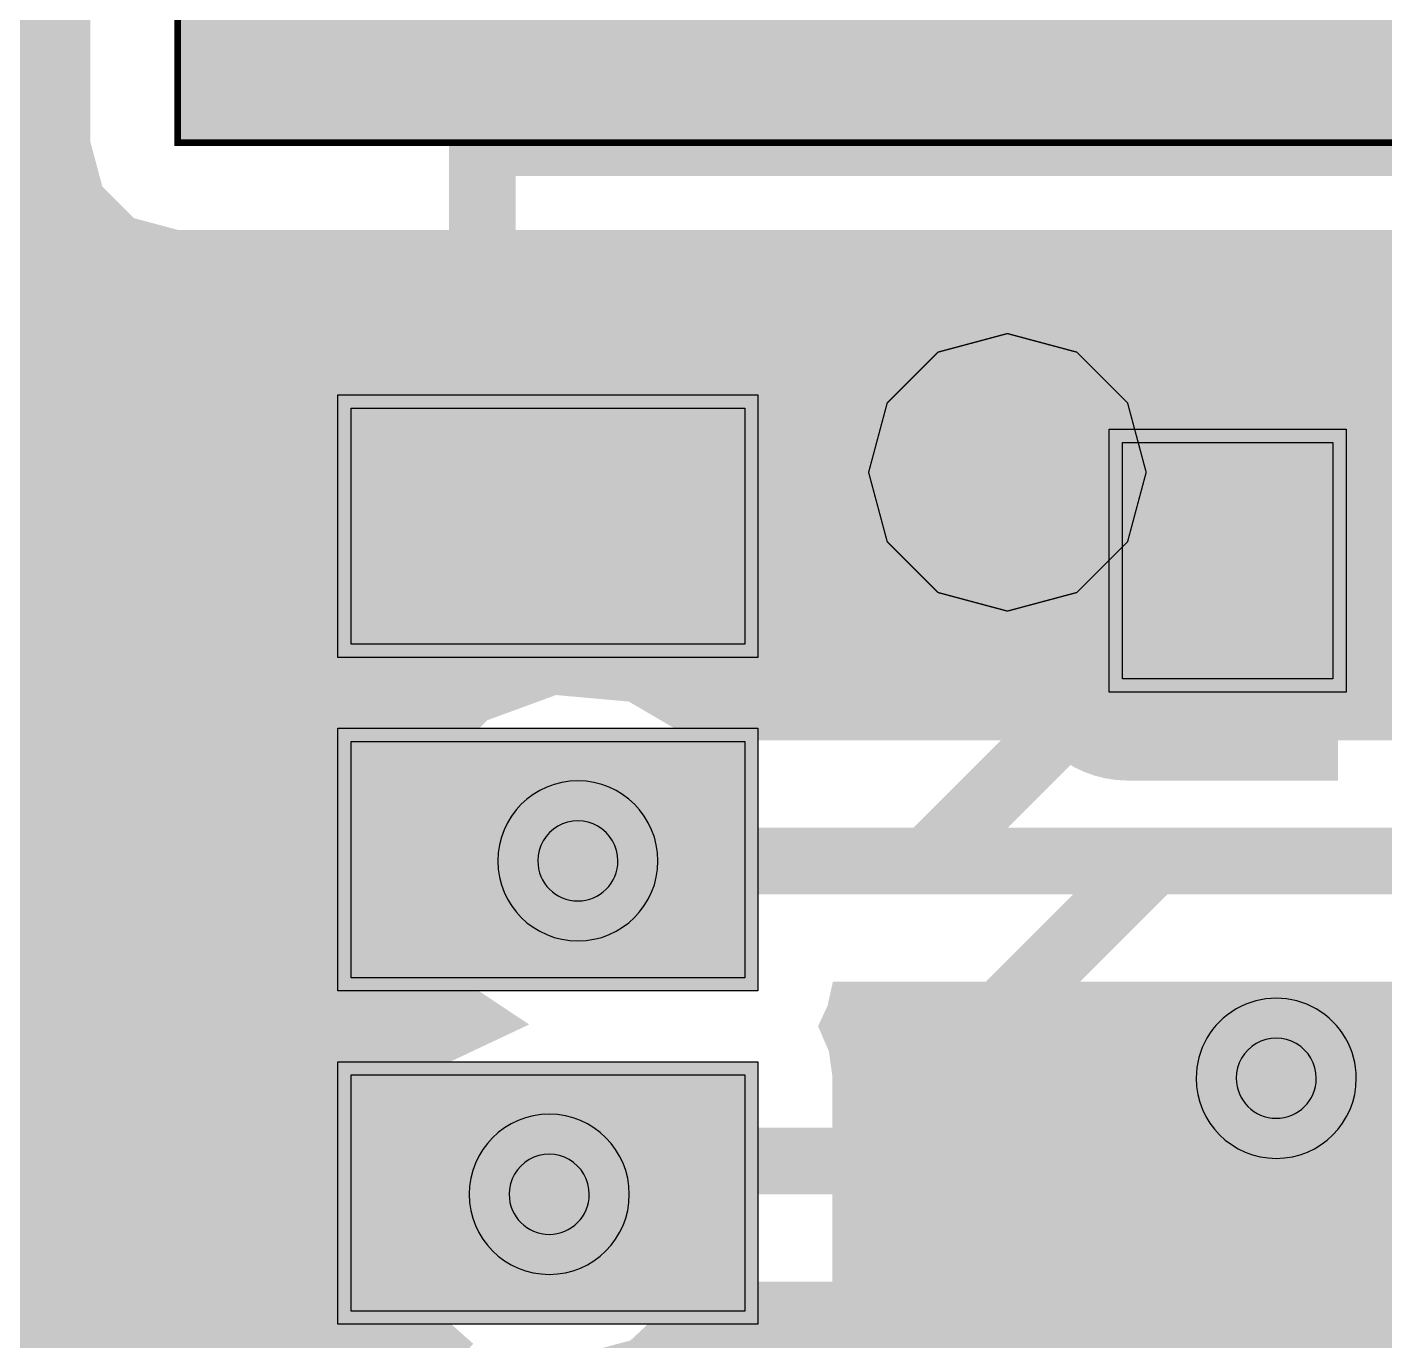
# Model space of a CAD drawing. Header units: millimetres. Extents: x -1.4 to 57, y -37.3 to 30.1.
# Drawn here: x 9.33 to 14.5, y 14.3 to 19.3 of the extents above; entities that cross this region are included whole.
import ezdxf

# ---------------------------------------------------------------- set-up
doc = ezdxf.new("R2010")
doc.units = ezdxf.units.MM
doc.header["$MEASUREMENT"] = 0
for name, color, linetype, true_color in [('Bottom-Layer', 7, 'Continuous', 0x0000ff), ('Bottom-Paste-Mask-Layer', 7, 'Continuous', 0x800000), ('Bottom-Silkscreen-Layer', 7, 'Continuous', 0x66cc33), ('Bottom-Solder-Mask-Layer', 7, 'Continuous', 0xaa00ff), ('Document-Layer', 7, 'Continuous', 0xffffff), ('Hole-Layer', 7, 'Continuous', 0x222222), ('Multi-Layer', 7, 'Continuous', 0xc0c0c0), ('Top-Layer', 7, 'Continuous', 0xff0000), ('Top-Paste-Mask-Layer', 7, 'Continuous', 0x808080), ('Top-Silkscreen-Layer', 7, 'Continuous', 0xffcc00), ('Top-Solder-Mask-Layer', 7, 'Continuous', 0x800080)]:
    doc.layers.add(name, color=color, linetype=linetype, true_color=true_color)

msp = doc.modelspace()

# ---------------------------------------------------------------- hatches: boundary and pattern name
at = {"layer": 'Bottom-Layer'}
for points in [[(7.588016256032513, 25.04191008382017), (9.547879095758194, 25.04191008382017), (9.547879095758194, 18.864389128778257), (9.59586085361035, 18.68531877063754), (9.726949453898909, 18.55423017034898), (9.906019812039625, 18.506248412496824), (17.701384182941943, 18.506248412496824), (17.69845263134342, 18.49625336462405), (17.69581298281107, 18.486177292354583), (14.789488289733939, 18.486177292354583), (14.759087707555675, 18.485223853561557), (14.728806616808379, 18.482367284734572), (14.3142189484379, 18.482367284734572), (14.128563536749477, 18.445438127278784), (13.971172478520117, 18.340272784370416), (13.711074954500226, 18.080175260350526), (13.50500381000762, 18.080175260350522), (13.325933451866906, 18.032193502498366), (13.194844851578345, 17.901104902209806), (13.14686309372619, 17.72203454406909), (13.14686309372619, 17.199986767623223), (12.561049554449424, 16.61417322834646), (11.882124101944648, 16.61417322834646), (11.631932675532815, 16.760688588977636), (11.343144859138082, 16.786458685074376), (11.070964344354103, 16.686557393176816), (10.867420227780295, 16.480081502673684), (10.771421306807486, 16.206500238836178), (10.801318406940942, 15.918110460663506), (10.9513965007397, 15.67003977212372), (11.19296717292205, 15.509708517864794), (10.900021599753611, 15.371468703757659), (10.707505895924358, 15.110959473935589), (10.66135486202539, 14.790339079834688), (10.772580267471124, 14.486108469562163), (11.014643410648183, 14.270857941668263), (11.329787329443208, 14.195946891149168), (11.642817778506815, 14.279249310096017), (11.87904479244568, 14.500889001778006), (12.480439420878843, 14.500889001778006), (12.666094832567266, 14.537818159233796), (12.823485890796624, 14.642983502142165), (13.82439367643704, 15.643891287782578), (15.943934467868939, 15.643891287782578), (16.12958987955736, 15.680820445238368), (16.286980937786723, 15.785985788146737), (17.287888723427137, 16.78689357378715), (17.685405130810263, 16.78689357378715), (17.685405130810263, 16.087256794513593), (17.7346159154749, 15.906074372601806), (17.868724527446666, 15.774683157019723), (17.74668601923683, 15.644814592615603), (17.702346964693934, 15.472207264414532), (17.702346964693934, 14.67210566421133), (17.75032872254609, 14.493035306070615), (17.881417322834647, 14.361946705782055), (18.060487680975363, 14.313964947929898), (18.860589281178566, 14.313964947929897), (19.039659639319282, 14.361946705782055), (19.170748239607843, 14.493035306070615), (19.21872999746, 14.67210566421133), (19.21872999746, 15.472207264414532), (19.178146123560147, 15.637804439859083), (19.065592287791347, 15.765871255973414), (19.21158088770198, 15.897962290955993), (19.26569469138938, 16.087256794513593), (19.26569469138938, 16.78689357378715), (20.462890525781056, 16.78689357378715), (20.462890525781056, 16.084445008890057), (20.448031496062995, 16.08444500889006), (20.26896113792228, 16.0364632510379), (20.13787253763372, 15.905374650749343), (20.089890779781562, 15.726304292608626), (20.089890779781562, 14.926304292608627), (20.13787253763372, 14.74723393446791), (20.26896113792228, 14.61614533417935), (20.448031496062995, 14.568163576327192), (21.448031496063, 14.56816357632719), (21.627101854203715, 14.616145334179349), (21.758190454492272, 14.747233934467909), (21.80617221234443, 14.926304292608625), (21.80617221234443, 15.726304292608624), (21.758190454492272, 15.90537465074934), (21.627101854203715, 16.0364632510379), (21.448031496063, 16.084445008890057), (21.433172466344935, 16.084445008890057), (21.433172466344935, 16.78689357378715), (22.407397499675756, 16.78689357378715), (22.394313505428613, 16.732317647115497), (22.389916179832362, 16.676367792735622), (22.389916179832362, 15.876367792735625), (22.43789793768452, 15.69729743459491), (22.56898653797308, 15.56620883430635), (22.748056896113795, 15.518227076454192), (23.320104672559665, 15.518227076454192), (23.703848640047596, 15.134483108966263), (22.748056896113795, 15.134483108966265), (22.56898653797308, 15.086501351114107), (22.43789793768452, 14.955412750825547), (22.389916179832362, 14.776342392684832), (22.389916179832362, 13.976342392684831), (22.43789793768452, 13.797272034544116), (22.56898653797308, 13.666183434255556), (22.748056896113795, 13.618201676403398), (23.7480568961138, 13.618201676403396), (23.96915904962763, 13.69460029364721), (24.09593013141371, 13.89120142240289), (24.10190500381001, 13.89120142240289), (24.10190500381001, 13.77147828295661), (24.18143624607169, 13.546441544522603), (24.38470744063331, 13.421351282702608), (24.20291843594353, 13.320523966373989), (24.10775759395853, 13.135705666152283), (23.978655431878835, 13.32098274895471), (23.764351033909367, 13.392176784353575), (22.764351033909364, 13.392176784353577), (22.58528067576865, 13.344195026501417), (22.45419207548009, 13.213106426212859), (22.406210317627934, 13.034036068072142), (22.406210317627934, 12.234036068072143), (22.45419207548009, 12.054965709931427), (22.58528067576865, 11.923877109642868), (22.764351033909364, 11.875895351790708), (23.72014277784317, 11.875895351790708), (23.336398810355234, 11.492151384302776), (22.764351033909364, 11.492151384302778), (22.58528067576865, 11.44416962645062), (22.45419207548009, 11.313081026162061), (22.406210317627934, 11.134010668021345), (22.406210317627934, 10.334010668021346), (22.45419207548009, 10.15494030988063), (22.58528067576865, 10.02385170959207), (22.764351033909364, 9.975869951739911), (23.764351033909367, 9.97586995173991), (23.943421392050084, 10.023851709592067), (24.074509992338644, 10.154940309880628), (24.1224917501908, 10.334010668021344), (24.1224917501908, 10.906058444467213), (24.344141569722794, 11.12770826399921), (25.360916290415226, 11.12770826399921), (25.54657170210365, 11.164637421454998), (25.70396276033301, 11.269802764363368), (26.340766549182785, 11.906606553213145), (26.848056896113796, 11.906606553213145), (27.071559752658935, 11.984905804063269), (27.19733506561701, 12.185566887031106), (27.355149764300055, 12.230236647676286), (27.48906120194729, 12.32493930605381), (28.776009119667926, 13.61188722377445), (33.58111559458151, 13.61188722377445), (33.71932997101027, 13.473672847345695), (32.90098552197106, 13.473672847345696), (32.72497664016567, 13.427438601314876), (32.594411560614844, 13.300673101346204), (32.189565556939726, 13.300673101346204), (32.076846186328865, 13.371456727683952), (31.946062992125988, 13.396189992379986), (31.04606299212599, 13.396189992379988), (30.824960838612157, 13.319791375136173), (30.69818975682608, 13.123190246380494), (30.672085344170693, 13.123190246380494), (30.48642993248227, 13.086261088924704), (30.32903887425291, 12.981095746016333), (30.041002298179755, 12.69305916994318), (29.935836955271387, 12.53566811171382), (29.8989077978156, 12.350012700025399), (29.8989077978156, 10.614173228346457), (26.85821691643384, 10.614173228346457), (26.858216916433836, 10.73702057404115), (26.81023515858168, 10.916090932181866), (26.67914655829312, 11.047179532470425), (26.500076200152403, 11.095161290322581), (25.700076200152406, 11.095161290322583), (25.52100584201169, 11.047179532470427), (25.389917241723126, 10.916090932181868), (25.34193548387097, 10.73702057404115), (25.34193548387097, 10.632374873785754), (25.269626878073637, 10.466383035203016), (25.244909829819665, 10.287020574041149), (25.269626878073637, 10.107658112879284), (25.34193548387097, 9.941666274296546), (25.341935483870973, 9.83702057404115), (25.404391787927587, 9.634942616248024), (25.569977139954283, 9.503345571689845), (25.569977139954283, 8.926287411258714), (25.552774244239803, 8.864188807365084), (25.546977393954787, 8.800012700025402), (25.546977393954787, 8.108089916179834), (25.483006833663353, 8.108089916179834), (25.2470342778934, 8.344062471949789), (25.08964321966404, 8.449227814858157), (24.903987807975618, 8.486156972313944), (21.84404368808738, 8.486156972313944), (21.658388276398956, 8.449227814858157), (21.500997218169598, 8.344062471949787), (20.7540899405302, 7.59715519431039), (13.95144172746299, 7.59715519431039), (13.765786315774568, 7.5602260368546), (13.60839525754521, 7.455060693946231), (12.610979438134036, 6.457644874535058), (12.505814095225666, 6.300253816305699), (12.468884937769879, 6.1145984046172766), (12.468884937769879, 3.3731070839106088), (12.314073825122701, 3.0948408946545136), (12.30682186813784, 2.7764920894077276), (11.959443289596486, 2.8136874322724372), (11.641368849408064, 2.669174384906263), (11.44088063892485, 2.383062784621559), (11.413624495336554, 2.034763383248359), (11.56716540675334, 1.7209472605243374), (11.858887837139118, 1.528714604687589), (12.20782373941168, 1.511419909967254), (12.517125371947186, 1.6738633477266955), (13.335026670053342, 1.6738633477266955), (13.520682081741764, 1.7107925051824848), (13.678073139971124, 1.8159578480908547), (14.186074155973156, 2.323958864092887), (14.291239498881525, 2.4813499223222455), (14.328168656337315, 2.6670053340106685), (14.328168656337313, 5.133058698467713), (14.678980925611537, 5.483870967741936), (17.251465604546002, 5.483870967741936), (17.376172451445694, 5.279194551172299), (17.60203200406401, 5.198996697993397), (18.466040132080266, 5.198996697993396), (18.645110490220983, 5.246978455845552), (18.776199090509543, 5.378067056134113), (18.8241808483617, 5.5571374142748295), (18.8241808483617, 5.6149352298704605), (23.729525551401423, 5.6149352298704605), (22.978219988790297, 4.863629667259335), (22.919582446976015, 4.863629667259335), (22.803668741712176, 5.093865961382408), (22.563169926339853, 5.186629413258827), (21.763169926339856, 5.186629413258828), (21.58409956819914, 5.138647655406671), (21.45301096791058, 5.0075590551181115), (21.405029210058423, 4.828488696977394), (21.405029210058423, 3.9284886969773942), (21.45301096791058, 3.7494183388366777), (21.58409956819914, 3.6183297385481183), (21.763169926339856, 3.5703479806959613), (22.563169926339853, 3.5703479806959613), (22.803668741712173, 3.663111432572381), (22.919582446976015, 3.8933477266954535), (23.179171958343918, 3.8933477266954535), (23.350002059816894, 3.924419497981433), (23.498949887200986, 4.013654711085202), (23.482746910752812, 3.6659303591082457), (23.644907289814583, 3.357906378116315), (23.644907289814583, 2.6670053340106685), (23.68183644727037, 2.481349922322246), (23.78700179017874, 2.3239588640928868), (25.69200560018636, 0.418955054085268), (25.84939665841572, 0.3137897111768972), (26.035052070104143, 0.27686055372110746), (28.376956416216398, 0.2768605537211074), (28.662297198124733, 0.12016958107999552), (28.987823426510186, 0.11814538730895677), (29.27509074574781, 0.27127575668521103), (29.45487431991128, 0.5426597819856848), (29.483850430671815, 0.8669001368653231), (29.355036499856215, 1.1658623317246635), (31.750063500127006, 1.1658623317246635), (31.935718911815428, 1.202791489180453), (32.093109970044786, 1.3079568320888226), (32.728111240047326, 1.9429581020913609), (32.83327658295569, 2.10034916032072), (32.870205740411485, 2.286004572009144), (32.870205740411485, 3.6548641097282197), (33.54166878333757, 3.65486410972822), (33.72073914147829, 3.702845867580377), (33.85182774176685, 3.8339344678689358), (33.899809499619, 4.013004826009653), (33.899809499619, 4.877012954025909), (33.84008531166256, 5.0750340344215035), (33.68083217311908, 5.207010414020829), (33.82452756412445, 5.317336112538916), (33.89584563443067, 5.483870967741936), (34.29006858013717, 5.483870967741936), (34.407325116514436, 5.498254393503442), (34.51762882561326, 5.540551793173784), (34.62343979430596, 5.226027791727829), (34.868388340966916, 5.002149436208708), (35.191135961691614, 4.924978963242608), (35.5108621884109, 5.013840926585289), (35.74750315190269, 5.246483061588686), (35.84180068198809, 5.564648560034159), (36.39423519229524, 6.117083070341308), (36.499400535203606, 6.274474128570667), (36.53632969265939, 6.460129540259086), (36.53632969265939, 10.27727965455931), (36.60118872237745, 10.277279654559308), (36.78025908051817, 10.325261412411466), (36.91134768080673, 10.456350012700025), (36.95932943865889, 10.635420370840741), (36.959329438658884, 11.235420370840743), (36.91134768080673, 11.414490728981459), (36.78025908051817, 11.545579329270018), (36.60118872237745, 11.593561087122174), (35.50118872237746, 11.593561087122175), (35.47032202804004, 11.592228470299341), (35.43968503937008, 11.588240536980813), (35.43968503937008, 12.162711964924194), (35.470322028040044, 12.158724031605663), (35.50118872237746, 12.15739141478283), (36.60118872237745, 12.15739141478283), (36.77719760418284, 12.203625660813653), (36.907762683733665, 12.330391160782325), (36.98384556769114, 12.330391160782325), (36.98384556769114, 12.183959867919738), (37.0318273255433, 12.004889509779021), (37.162915925831854, 11.87380090949046), (37.341986283972574, 11.825819151638305), (38.24198628397257, 11.825819151638305), (38.42105664211329, 11.87380090949046), (38.55214524240184, 12.004889509779021), (38.600127000254, 12.183959867919738), (38.600127000254, 12.983959867919738), (38.57419105672968, 13.117768543333458), (38.500139700279405, 13.232196823886586), (38.500139700279405, 13.959788807085168), (41.54373399371422, 17.003383100519976), (41.56155622904029, 17.021834914982833), (41.57872741681738, 17.040894081788167), (45.01113845462721, 17.040894081788167), (47.07484178203388, 14.977190754381514), (46.16309372618746, 14.977190754381514), (45.98402336804675, 14.929208996529356), (45.852934767758185, 14.798120396240797), (45.80495300990603, 14.619050038100081), (45.80495300990603, 14.201168402336805), (45.66704290173549, 14.201168402336805), (45.42813664009813, 14.440074663974167), (45.29493994688061, 14.534435135319278), (45.13798620264383, 14.579276854806967), (45.245779775153565, 14.912963539698742), (45.18627164330841, 15.258542821764053), (44.973075629217284, 15.536955676216088), (44.654965110907206, 15.684508907590288), (44.30471501632442, 15.667446399180609), (44.00245292355671, 15.489671583123446), (43.81732807714621, 15.191854442599322), (43.79169194484745, 14.842127339461406), (43.612874846615874, 15.017741609863712), (43.38165244286976, 15.114448003627302), (43.131053064778335, 15.118432760720019), (42.89687289435649, 15.029126689425333), (42.71256275685582, 14.859286470974642), (42.604449929220934, 14.633172466344934), (42.42734887307377, 14.633172466344933), (42.106735068062065, 14.756502251940582), (41.767431277580414, 14.702870304894734), (41.500485490458104, 14.486668096957803), (41.37752931743974, 14.165910825028035), (41.431556531602766, 13.826669748345195), (41.6480695961392, 13.559976027263893), (41.6480695961392, 13.411023622047246), (41.69605135399136, 13.23195326390653), (41.827139954279914, 13.10086466361797), (42.006210312420635, 13.052882905765815), (42.812687325374654, 13.052882905765815), (42.991757683515374, 13.10086466361797), (43.12284628380393, 13.23195326390653), (43.17082804165609, 13.411023622047246), (43.17082804165609, 13.806461305845412), (43.19669461731206, 13.804022403164929), (43.2226368760108, 13.80259860681049), (43.271253758682676, 13.753981724138614), (43.42864481691203, 13.64881638123024), (43.61430022860046, 13.61188722377445), (44.88413820062673, 13.61188722377445), (44.98094996189993, 13.515075462501246), (44.98094996189993, 10.741973051595785), (44.88413820062673, 10.645161290322582), (43.741046482092976, 10.645161290322582), (43.55539107040455, 10.608232132866792), (43.398000012175196, 10.503066789958423), (43.22263687601081, 10.327703653794028), (43.128723734737505, 10.317662912161202), (43.03718953697071, 10.294382335803533), (43.04216436199868, 10.328539795141504), (43.04382778765558, 10.363017526035053), (43.04382778765558, 11.22702565405131), (42.995846029803424, 11.406096012192025), (42.86475742951487, 11.537184612480585), (42.68568707137415, 11.585166370332741), (41.87921005842013, 11.585166370332741), (41.700139700279415, 11.537184612480585), (41.56905109999085, 11.406096012192025), (41.521069342138695, 11.22702565405131), (41.521069342138695, 10.977603736850323), (41.38825626898494, 10.698126434759327), (41.396710289000794, 10.388812024603292), (41.54459073687614, 10.117006491324823), (41.799700100665454, 9.941889138410799), (42.10649427764231, 9.901587677423667), (42.39817600474761, 10.004876809753622), (42.67659373299425, 10.004876809753622), (42.583074288501074, 9.681928227171193), (42.659962874595266, 9.354621308792208), (42.887494919856366, 9.107091832023052), (43.20718224564239, 9.002968408999731), (43.53684772653484, 9.069016453620826), (43.791749305579, 9.28825800645948), (43.82357493481468, 8.919829999093201), (44.03118031135042, 8.613803734008673), (44.36174642057327, 8.44803849422241), (44.73117054585354, 8.46470831572853), (45.04546370387508, 8.659572058146088), (45.224663346541604, 8.983052436772557), (45.22317745353754, 9.352849488424019), (45.041384066152574, 9.674879349758701), (45.085090170180344, 9.674879349758701), (45.270745581868766, 9.71180850721449), (45.428136640098124, 9.81697385012286), (45.80495300990603, 10.193790219930762), (45.80495300990603, 10.018999237998473), (45.852934767758185, 9.839928879857759), (45.98402336804674, 9.708840279569198), (46.16309372618746, 9.660858521717042), (47.56309372618746, 9.660858521717042), (47.742164084328174, 9.708840279569198), (47.87325268461673, 9.839928879857759), (47.92123444246889, 10.018999237998473), (47.92123444246889, 10.991047014444344), (48.476142736110326, 11.545955308085777), (48.58130807901869, 11.703346366315134), (48.61823723647448, 11.889001778003555), (48.61823723647448, 14.605029210058422), (48.58130807901868, 14.790684621746847), (48.47614273611032, 14.948075679976204), (45.5551368940986, 17.86908152198789), (45.397745835869245, 17.97424686489626), (45.21209042418082, 18.011176022352046), (41.76022352044705, 18.011176022352046), (41.76022352044705, 23.11404622809246), (41.70395972557985, 23.396903426005185), (41.54373399371422, 23.636698179642586), (40.781732469711166, 24.398699703645633), (40.54193771607377, 24.558925435511263), (40.25908051816104, 24.615189230378462), (36.83007366014733, 24.615189230378462), (36.5472164622346, 24.558925435511263), (36.3074217085972, 24.398699703645633), (35.565359224472225, 23.656637219520665), (35.405133492606595, 23.416842465883263), (35.348869697739396, 23.133985267970537), (35.348869697739396, 22.456184912369828), (35.32600965201931, 22.456184912369828), (35.146939293878596, 22.408203154517672), (35.01585069359003, 22.27711455422911), (34.967868935737876, 22.098044196088395), (34.967868935737876, 20.90199337163643), (34.85224944067404, 20.786373876572597), (34.74708409776567, 20.628982818343236), (34.710154940309884, 20.443327406654813), (34.710154940309884, 20.08274428822797), (34.49191087605291, 19.962270542574977), (34.40515113030226, 19.728567437134874), (34.405151130302265, 18.92209042418085), (34.484682372563945, 18.697053685746845), (34.68795356712556, 18.57196342392685), (34.484682372563945, 18.446873162106854), (34.40515113030226, 18.22183642367285), (34.40515113030226, 18.143553467106933), (31.374439928879863, 18.143553467106933), (31.295312141456304, 18.13705699361103), (31.2183035383741, 18.117741560357814), (31.868456313804955, 18.767894335788675), (32.65266700533402, 18.767894335788675), (32.83173736347474, 18.81587609364083), (32.962825963763294, 18.94696469392939), (33.01080772161545, 19.126035052070105), (33.01080772161545, 19.990043180086364), (32.962825963763294, 20.16911353822708), (32.83173736347474, 20.300202138515637), (32.65266700533402, 20.348183896367793), (31.84618999237999, 20.348183896367793), (31.621153253945984, 20.268652654106113), (31.49606299212599, 20.0653814595445), (31.420374414693633, 20.220148209883074), (31.281178562357127, 20.321666791711273), (31.281178562357127, 20.41116918278493), (31.47777969111281, 20.53794026457101), (31.554178308356622, 20.75904241808484), (31.55417830835662, 21.659042418084837), (31.477779691112808, 21.880144571598667), (31.281178562357127, 22.00691565338475), (31.281178562357127, 22.189172738792042), (31.47777969111281, 22.315943820578124), (31.554178308356622, 22.537045974091953), (31.55417830835662, 23.437045974091948), (31.506196550504463, 23.616116332232664), (31.375107950215902, 23.747204932521225), (31.196037592075186, 23.795186690373384), (30.39603759207519, 23.79518669037338), (30.216967233934472, 23.747204932521225), (30.085878633645912, 23.616116332232664), (30.037896875793752, 23.437045974091948), (30.037896875793756, 22.537045974091953), (30.11429549303757, 22.315943820578124), (30.310896621793248, 22.189172738792042), (30.310896621793248, 22.00691565338475), (30.11429549303757, 21.880144571598667), (30.037896875793752, 21.659042418084837), (30.037896875793756, 20.75904241808484), (30.11429549303757, 20.53794026457101), (30.310896621793248, 20.41116918278493), (30.310896621793248, 20.347043130246103), (30.076310621809366, 20.23297879873794), (29.98131826263653, 19.990043180086364), (29.98131826263653, 19.49138885042739), (29.441198882397767, 18.95126947018863), (29.441198882397767, 25.04191008382017), (47.53009398018797, 25.04191008382017), (48.037457971038755, 24.961551522088442), (48.49515763945228, 24.72834189280659), (48.85839015290311, 24.36510937935575), (49.091599782184964, 23.90740971094223), (49.171958343916685, 23.40004572009144), (49.1719583439167, 0.47600203200406294), (49.09159978218497, -0.03136195884672434), (48.85839015290312, -0.4890616272602485), (48.49515763945228, -0.8522941407110888), (48.037457971038755, -1.085503769992939), (47.530093980187964, -1.165862331724663), (7.5880162560325095, -1.1658623317246632), (7.080652265181724, -1.0855037699929373), (6.622952596768201, -0.8522941407110852), (6.2597200833173625, -0.4890616272602452), (6.026510454035511, -0.03136195884672293), (5.946151892303785, 0.4760020320040645), (5.946151892303786, 23.40004572009144), (6.026510454035511, 23.90740971094223), (6.2597200833173625, 24.365109379355754), (6.622952596768202, 24.728341892806593), (7.080652265181726, 24.961551522088445)], [(13.50500381000762, 16.82203454406909), (13.50500381000762, 17.72203454406909), (14.305003810007623, 17.72203454406909), (14.305003810007623, 16.82203454406909)]]:
    msp.add_hatch(color=256, dxfattribs=at).paths.add_polyline_path(points)
at = {"layer": 'Bottom-Paste-Mask-Layer'}
msp.add_hatch(color=256, dxfattribs=at).paths.add_polyline_path([(13.50500381000762, 16.82203454406909), (13.50500381000762, 17.72203454406909), (14.305003810007623, 17.72203454406909), (14.305003810007623, 16.82203454406909)])
at = {"layer": 'Bottom-Solder-Mask-Layer'}
msp.add_hatch(color=256, dxfattribs=at).paths.add_polyline_path([(13.45420370840742, 16.771234442468888), (13.45420370840742, 17.772834645669292), (14.355803911607826, 17.772834645669292), (14.355803911607826, 16.771234442468888)])
at = {"layer": 'Multi-Layer'}
msp.add_hatch(color=256, dxfattribs=at).paths.add_polyline_path([(9.906019812039625, 18.864389128778257), (9.906019812039625, 27.051054102108207), (29.083058166116334, 27.051054102108207), (29.083058166116334, 18.864389128778257)])
at = {"layer": 'Top-Layer'}
for points in [[(7.588016256032513, 25.04191008382017), (9.547879095758194, 25.04191008382017), (9.547879095758194, 18.864389128778257), (9.59586085361035, 18.68531877063754), (9.726949453898909, 18.55423017034898), (9.906019812039625, 18.506248412496824), (24.040366293082904, 18.506248412496824), (23.341882494502027, 17.807764613915953), (23.047650327923343, 17.727177612678187), (22.8206314648524, 17.523390300933656), (22.70887042170804, 17.23953064925106), (22.736019441302595, 16.935672518944926), (22.89633291509931, 16.67612209467767), (23.155883339366568, 16.515808620880954), (23.459741469672696, 16.488659601286397), (23.7436011213553, 16.600420644430763), (23.947388433099828, 16.8274395075017), (24.027975434337595, 17.12167167408039), (24.680550648750984, 17.774246888493774), (26.217952098207757, 17.774246888493774), (26.474232968316766, 17.625817281835218), (26.769570941962137, 17.603755689877946), (27.045059758730567, 17.712462379424515), (27.24575214658246, 17.930255395783963), (27.33161926020595, 18.21369510950562), (27.28553458351639, 18.506248412496824), (29.083058166116334, 18.506248412496824), (29.26212852425705, 18.55423017034898), (29.39321712454561, 18.68531877063754), (29.441198882397767, 18.864389128778257), (29.441198882397767, 25.04191008382017), (47.53009398018797, 25.04191008382017), (48.037457971038755, 24.961551522088442), (48.49515763945228, 24.72834189280659), (48.85839015290311, 24.36510937935575), (49.091599782184964, 23.90740971094223), (49.171958343916685, 23.40004572009144), (49.1719583439167, 0.47600203200406294), (49.09159978218497, -0.03136195884672434), (48.85839015290312, -0.4890616272602485), (48.49515763945228, -0.8522941407110888), (48.037457971038755, -1.085503769992939), (47.530093980187964, -1.165862331724663), (27.85415335732632, -1.1658623317246626), (27.857932227552197, -1.1360279469715036), (27.859194818389643, -1.1059817119634237), (27.859194818389643, 0.15163045532133607), (27.957541376337804, 0.10266457524722794), (28.06610363220727, 0.08581407162814349), (29.566103632207266, 0.08581407162814338), (29.745173990347983, 0.1337958294803002), (29.876262590636543, 0.26488442976885945), (29.924244348488703, 0.443954787909576), (29.9242443484887, 1.3439547879095757), (29.911133768511586, 1.4399702955133031), (29.872761915571704, 1.5289560579121162), (29.911133768511586, 1.6179418203109288), (29.924244348488703, 1.7139573279146563), (29.9242443484887, 2.613957327914656), (29.911133768511586, 2.7099728355183834), (29.872761915571704, 2.7989585979171965), (29.911133768511586, 2.8879443603160095), (29.924244348488703, 2.983959867919736), (29.9242443484887, 3.8839598679197365), (29.911133768511586, 3.979975375523463), (29.872761915571704, 4.068961137922275), (29.911133768511586, 4.157946900321089), (29.924244348488703, 4.253962407924816), (29.9242443484887, 5.1539624079248165), (29.911133768511586, 5.249977915528544), (29.872761915571704, 5.338963677927356), (29.911133768511586, 5.427949440326169), (29.924244348488703, 5.523964947929897), (29.9242443484887, 6.423964947929897), (29.911133768511586, 6.519980455533624), (29.872761915571704, 6.608966217932436), (29.911133768511586, 6.697951980331249), (29.924244348488703, 6.793967487934976), (29.9242443484887, 7.6939674879349775), (29.911133768511586, 7.789982995538704), (29.872761915571704, 7.878968757937516), (29.911133768511586, 7.967954520336329), (29.924244348488703, 8.063970027940057), (29.9242443484887, 8.963970027940057), (29.911133768511586, 9.059985535543785), (29.872761915571704, 9.148971297942598), (29.911133768511586, 9.23795706034141), (29.924244348488703, 9.333972567945137), (29.9242443484887, 10.233972567945138), (29.911133768511586, 10.329988075548865), (29.872761915571704, 10.418973837947677), (29.911133768511586, 10.50795960034649), (29.924244348488703, 10.603975107950218), (29.9242443484887, 11.503975107950218), (29.911133768511586, 11.599990615553944), (29.872761915571704, 11.688976377952757), (29.906001043403037, 11.761130306289708), (29.92251615284343, 11.838836677673356), (30.062280924561854, 11.838836677673356), (30.062280924561854, 11.661785623571248), (30.14181216682353, 11.436748885137252), (30.345083361385132, 11.311658623317252), (30.14181216682353, 11.186568361497253), (30.062280924561854, 10.961531623063255), (30.062280924561854, 10.155054610109229), (30.110262682414014, 9.975984251968512), (30.24135128270257, 9.844895651679952), (30.420421640843287, 9.796913893827796), (31.284429768859543, 9.796913893827794), (31.46350012700026, 9.844895651679952), (31.59458872728882, 9.975984251968512), (31.642570485140975, 10.155054610109229), (31.642570485140975, 10.662344957040235), (31.84136999545192, 10.86114446735118), (31.89374305602256, 10.53403884890918), (32.10304713280114, 10.277264966799397), (32.41287727319467, 10.16002032004064), (32.12118204205518, 10.055370473152621), (31.913183332647165, 9.825644037564976), (31.837934975869956, 9.525019050038102), (31.913183332647165, 9.224394062511227), (32.12118204205518, 8.994667626923581), (32.41287727319467, 8.890017780035562), (32.12118204205518, 8.78536793314754), (31.913183332647165, 8.555641497559895), (31.837934975869956, 8.255016510033022), (31.913183332647165, 7.954391522506147), (32.12118204205518, 7.724665086918502), (32.41287727319467, 7.620015240030481), (32.11246297158214, 7.509425991830839), (31.90355272367287, 7.266866220332781), (31.838719684910938, 6.953377127196199), (31.934279366186086, 6.647849580573484), (32.16618376588928, 6.427170891459647), (32.476073152146306, 6.346875793751589), (32.71873254267243, 6.346875793751589), (32.71873254267243, 6.344335786131574), (32.488966809431965, 6.22964205848325), (32.39573279667294, 5.9903632207264454), (32.39573279667294, 5.190363220726445), (32.443714554525094, 5.011292862585729), (32.57480315481365, 4.88020426229717), (32.75387351295437, 4.832222504445013), (33.65387351295437, 4.832222504445013), (33.874021147056865, 4.907874651298142), (34.00116265039928, 5.1028702057404125), (34.7269691162418, 5.102870205740412), (34.99200629152351, 4.951800260560126), (35.29663225911256, 4.9353730730797345), (35.57637833520245, 5.057065166209892), (35.772041223802695, 5.2911225665259), (35.842212344424695, 5.588011176022353), (35.772041223802695, 5.884899785518805), (35.57637833520245, 6.118957185834813), (35.29663225911256, 6.24064927896497), (34.99200629152351, 6.224222091484578), (34.7269691162418, 6.0731521463042935), (34.0023139905976, 6.0731521463042935), (33.88916765450569, 6.259196273142622), (33.68901448323631, 6.3449471829504525), (33.68901448323631, 6.347487190570468), (33.991116752432234, 6.438844788205049), (34.21248899366893, 6.663803278839941), (34.29898035021736, 6.967334557197374), (34.22943378345976, 7.275190476015116), (34.02086139098993, 7.512065018332987), (33.72428300112589, 7.620015240030481), (34.015978232265375, 7.724665086918501), (34.22397694167339, 7.954391522506147), (34.2992252984506, 8.255016510033022), (34.22397694167339, 8.555641497559897), (34.015978232265375, 8.785367933147542), (33.72428300112589, 8.890017780035562), (33.91144044740373, 8.938040733089467), (34.075645406345735, 9.03987807975616), (34.54406908813818, 9.03987807975616), (34.7297244998266, 9.07680723721195), (34.88711555805596, 9.18197258012032), (35.395116574058, 9.689973596122355), (35.500281916966365, 9.847364654351713), (35.53721107442215, 10.033020066040134), (35.53721107442215, 13.009925682154924), (35.65255022592645, 13.180635884196073), (35.70993141986285, 13.378505769557881), (35.70993141986285, 10.5142967837508), (35.746860577318635, 10.328641372062377), (35.85202592022701, 10.171250313833017), (37.6043328011725, 8.418943432887518), (37.595367904564434, 8.129581523981159), (37.71517703211983, 7.866035595058812), (37.93910207100886, 7.682546465528831), (38.22105664211329, 7.616878333756669), (39.40607061214123, 7.616878333756668), (39.715959998398255, 7.6971734314647255), (39.94786439810145, 7.917852120578564), (40.0434240793766, 8.223379667201279), (39.97859104061466, 8.53686876033786), (39.769680792705394, 8.779428531835919), (39.46926649109287, 8.890017780035562), (39.767398736454616, 8.999032055330554), (39.97612009186366, 9.238202169974379), (40.04378231605809, 9.548345316536727), (40.175839591251744, 9.391224978307182), (40.37247904912373, 9.332413004826016), (41.27247904912373, 9.332413004826014), (41.45154940726445, 9.380394762678172), (41.58263800755301, 9.511483362966732), (41.630619765405164, 9.690553721107447), (41.630619765405164, 10.037117600470479), (41.920947559562954, 9.908193866007508), (42.23792531886464, 9.929090216800954), (42.23794767589535, 9.665008970033208), (42.23794767589535, 9.365074930149857), (42.285929433747505, 9.186004572009143), (42.41701803403606, 9.054915971720582), (42.59608839217678, 9.006934213868426), (43.16389093164362, 9.006934213868426), (43.24599949199899, 9.001831343662687), (43.32810805235436, 9.006934213868426), (43.79859528683968, 9.006934213868426), (43.955267486896965, 8.690982000597522), (44.24133415035258, 8.484734956010334), (44.590602958517934, 8.435916117593935), (44.92225739128968, 8.55582156602906), (45.15955667907474, 8.81670665061283), (45.24759267601683, 9.158205761276372), (45.16599493176264, 9.501300190660185), (44.93364416392779, 9.766602094211835), (44.60430349152192, 9.89272386410437), (44.254178308356614, 9.850482469063023), (44.254178308356614, 9.965049530099064), (44.250597811806706, 10.015565104356035), (44.23992791388035, 10.065070624010882), (44.250569332806634, 10.114512630474085), (44.254140208280425, 10.164960629921264), (44.254140208280425, 10.464960629921265), (44.250556596382204, 10.515498065451506), (44.23987747704734, 10.565024130048265), (44.250556596382204, 10.614550194645021), (44.254140208280425, 10.665087630175263), (44.254140208280425, 10.817881635763273), (44.4500889001778, 10.817881635763273), (44.635744311866226, 10.854810793219063), (44.793135370095584, 10.959976136127432), (45.04713587809661, 11.213976644128453), (45.152301221004976, 11.371367702357809), (45.18923037846076, 11.55702311404623), (45.18923037846076, 12.065024130048261), (45.15230122100497, 12.250679541736684), (45.047135878096604, 12.408070599966043), (44.7971993782236, 12.658007099839045), (44.63980831999424, 12.763172442747415), (44.45415290830582, 12.800101600203204), (44.254140208280425, 12.800101600203204), (44.254140208280425, 12.965087630175264), (44.250575234576786, 13.015494132077174), (44.23995128577885, 13.064897129794256), (44.250575234576786, 13.114300127511338), (44.254140208280425, 13.16470662941325), (44.254140208280425, 13.46470662941325), (44.250547257648144, 13.5153095397226), (44.23984049637744, 13.564897129794254), (44.250547257648144, 13.614484719865908), (44.254140208280425, 13.66508763017526), (44.254140208280425, 13.965087630175258), (44.25054354852065, 14.01571652156881), (44.23982580878765, 14.065328522739728), (44.25045811205295, 14.114750179494944), (44.25402590805181, 14.165176530353065), (44.25402590805181, 14.279623690187268), (44.604134633452965, 14.237303570276572), (44.933498731636504, 14.363344845178979), (45.165910370797675, 14.628584250497452), (45.24759445157276, 14.97165104151519), (45.15965101879615, 15.313166875383466), (44.92242830826625, 15.574112267678725), (44.59081459871178, 15.6941100167693), (44.24153823405745, 15.645395201311072), (43.955414320132164, 15.439239391227154), (43.7986458317835, 15.123342646685284), (43.32831135926267, 15.123342646685284), (43.24599949199899, 15.128470916941833), (43.16368762473531, 15.123342646685284), (42.59591059182118, 15.123342646685284), (42.41684023368047, 15.075360888833128), (42.285751633391904, 14.944272288544568), (42.23776987553975, 14.765201930403853), (42.23776987553975, 14.729074476460212), (41.94863037131256, 14.754244472326935), (41.67643410787992, 14.653525180381514), (41.47332007644094, 14.4462093058584), (41.37819461819247, 14.172008049862564), (41.23712825808137, 14.31307440997366), (41.079737199852005, 14.418239752882032), (40.89408178816358, 14.455168910337822), (40.02636265834927, 14.455168910337822), (40.03271172693482, 14.72561629589908), (39.92644630033855, 14.974392818382887), (39.726663477504175, 15.156790523218094), (39.46926649109287, 15.240030480060963), (39.769680792705394, 15.350619728260604), (39.97859104061466, 15.593179499758662), (40.0434240793766, 15.906668592895242), (39.94786439810145, 16.212196139517957), (39.715959998398255, 16.432874828631796), (39.40607061214123, 16.513169926339856), (38.22105664211329, 16.513169926339856), (37.91116725585626, 16.432874828631796), (37.679262856153066, 16.21219613951796), (37.58370317487792, 15.906668592895244), (37.64853621363986, 15.593179499758662), (37.857446461549124, 15.350619728260604), (38.15786076316165, 15.240030480060963), (37.89739523927856, 15.154996143915689), (37.69659833171132, 14.968572622420165), (37.592487965767376, 14.715128034475628), (37.60425741387774, 14.441386171497864), (37.4813235700267, 14.392917772340324), (37.3760289682331, 14.313074409973666), (37.18821437642875, 14.125259818169322), (37.18821437642875, 16.63703327406655), (37.151285218972966, 16.822688685754972), (37.046119876064594, 16.980079743984334), (36.15711809806104, 17.86908152198789), (35.99972703983168, 17.97424686489626), (35.81407162814326, 18.011176022352046), (32.004064008128026, 18.011176022352046), (31.8184085964396, 17.97424686489626), (31.661017538210245, 17.86908152198789), (30.73138838348991, 16.93945236726756), (30.497451955784822, 17.11509826093821), (30.21070214730743, 17.172997134061596), (29.92694109857079, 17.101881739169507), (29.701389330899076, 16.91559128780137), (29.635035320105967, 16.93542970890255), (29.566103632207266, 16.94212598425197), (28.06610363220727, 16.94212598425197), (27.887033274066553, 16.894144226399813), (27.755944673777993, 16.763055626111253), (27.707962915925833, 16.58398526797054), (27.707962915925837, 15.683985267970538), (27.72107349590295, 15.587969760366809), (27.75944534884283, 15.498983997967997), (27.72107349590295, 15.409998235569185), (27.707962915925833, 15.313982727965458), (27.707962915925837, 14.413982727965458), (27.72107349590295, 14.31796722036173), (27.75944534884283, 14.228981457962917), (27.72107349590295, 14.139995695564105), (27.707962915925833, 14.043980187960377), (27.707962915925837, 13.143980187960377), (27.72107349590295, 13.04796468035665), (27.75944534884283, 12.958978917957836), (27.72107349590295, 12.869993155559024), (27.707962915925833, 12.773977647955299), (27.707962915925837, 11.873977647955297), (27.72107349590295, 11.777962140351569), (27.75944534884283, 11.688976377952756), (27.72107349590295, 11.599990615553944), (27.707962915925833, 11.503975107950218), (27.707962915925837, 10.603975107950218), (27.72107349590295, 10.507959600346489), (27.75944534884283, 10.418973837947675), (27.72107349590295, 10.329988075548865), (27.707962915925833, 10.233972567945138), (27.707962915925837, 9.333972567945137), (27.72107349590295, 9.237957060341408), (27.75944534884283, 9.148971297942595), (27.72107349590295, 9.059985535543785), (27.707962915925833, 8.963970027940057), (27.707962915925837, 8.063970027940057), (27.72107349590295, 7.967954520336329), (27.75944534884283, 7.878968757937517), (27.72107349590295, 7.789982995538704), (27.707962915925833, 7.6939674879349775), (27.707962915925837, 6.793967487934976), (27.72107349590295, 6.697951980331249), (27.75944534884283, 6.608966217932437), (27.72107349590295, 6.519980455533624), (27.707962915925833, 6.423964947929897), (27.707962915925837, 5.523964947929897), (27.72107349590295, 5.427949440326169), (27.75944534884283, 5.338963677927357), (27.72107349590295, 5.249977915528544), (27.707962915925833, 5.1539624079248165), (27.707962915925837, 4.253962407924816), (27.72107349590295, 4.157946900321089), (27.75944534884283, 4.068961137922277), (27.72107349590295, 3.979975375523464), (27.707962915925833, 3.883959867919737), (27.707962915925837, 2.9839598679197366), (27.713695210070362, 2.9201392077417574), (27.730708593702126, 2.8583615367018824), (27.562922319812042, 3.058088332841454), (27.33108755930599, 3.1776528368683463), (27.071075778192558, 3.198555001452845), (27.04260823435171, 3.5192291210066253), (26.866473695906656, 3.788708093044651), (26.58418366821661, 3.9434809339137016), (26.262268453065417, 3.947070677370155), (25.976597242815537, 3.798631290284757), (25.794497218609006, 3.533147066294133), (24.732630642651717, 3.533147066294131), (24.791962022602274, 3.850349471461801), (24.694547630869284, 4.157998646292944), (24.46345587132982, 4.383241131548157), (24.15341087608471, 4.472737943862612), (22.20218440436881, 6.423964415578518), (22.20218440436881, 9.199918062139684), (22.353254349549097, 9.464955237421396), (22.36968153702949, 9.769581205010452), (22.247989443899332, 10.049327281100332), (22.013932043583324, 10.244990169700587), (21.71704343408687, 10.315161290322582), (21.42015482459042, 10.244990169700587), (21.186097424274408, 10.049327281100332), (21.06440533114425, 9.769581205010452), (21.080832518624643, 9.464955237421396), (21.231902463804932, 9.199918062139684), (21.231902463804932, 6.223012446024893), (21.26883162126072, 6.037357034336471), (21.373996964169088, 5.879965976107111), (23.467317936249152, 3.7866450040270454), (23.484820112574532, 3.6569131014393066), (23.52746587754133, 3.533147066294133), (15.186981941613569, 3.533147066294133), (14.44007466397417, 4.28005434393353), (14.282683605744813, 4.385219686841899), (14.09702819405639, 4.4221488442976895), (12.700025400050801, 4.4221488442976895), (12.555510819187113, 4.400124810613726), (12.424117348234699, 4.336052367761929), (12.4241173482347, 5.1539624079248165), (12.411006768257584, 5.249977915528544), (12.372634915317708, 5.338963677927356), (12.411006768257582, 5.427949440326169), (12.424117348234699, 5.523964947929897), (12.4241173482347, 6.423964947929897), (12.411006768257584, 6.519980455533624), (12.372634915317708, 6.608966217932436), (12.411006768257582, 6.697951980331249), (12.424117348234699, 6.793967487934976), (12.4241173482347, 7.6939674879349775), (12.411006768257584, 7.789982995538704), (12.372634915317708, 7.878968757937516), (12.411006768257582, 7.967954520336329), (12.424117348234699, 8.063970027940057), (12.4241173482347, 8.963970027940057), (12.411006768257586, 9.059985535543785), (12.37263491531771, 9.148971297942598), (12.411006768257584, 9.23795706034141), (12.424117348234699, 9.333972567945137), (12.4241173482347, 10.233972567945138), (12.411006768257586, 10.329988075548865), (12.37263491531771, 10.418973837947677), (12.411006768257584, 10.50795960034649), (12.424117348234699, 10.603975107950218), (12.4241173482347, 11.503975107950218), (12.411006768257586, 11.599990615553944), (12.37263491531771, 11.688976377952757), (12.411006768257584, 11.77796214035157), (12.424117348234699, 11.873977647955297), (12.4241173482347, 12.773977647955299), (12.411006768257586, 12.869993155559024), (12.37263491531771, 12.958978917957838), (12.411006768257584, 13.047964680356651), (12.424117348234699, 13.143980187960377), (12.4241173482347, 14.043980187960377), (12.411006768257586, 14.139995695564105), (12.37263491531771, 14.228981457962918), (12.411006768257584, 14.317967220361732), (12.424117348234699, 14.413982727965458), (12.4241173482347, 15.313982727965458), (12.411006768257584, 15.409998235569185), (12.372634915317708, 15.498983997967999), (12.405081158185608, 15.568777225945176), (12.421866004386985, 15.643891287782578), (19.86508816252664, 15.643891287782578), (25.245321492256263, 10.263657958052958), (25.32590849349403, 9.96942579147427), (25.529695805238557, 9.74240692840333), (25.813555456921158, 9.630645885258966), (26.11741358722729, 9.65779490485352), (26.376964011494547, 9.818108378650235), (26.537277485291263, 10.077658802917494), (26.56442650488582, 10.381516933223624), (26.45266546174146, 10.665376584906227), (26.225646598670515, 10.869163896650752), (25.93141443209183, 10.949750897888519), (20.40908660199805, 16.472078727982296), (20.25169554376869, 16.577244070890668), (20.066040132080268, 16.61417322834646), (12.422842796932407, 16.61417322834646), (12.308312385512734, 16.847686150042144), (12.065976631953266, 16.94212598425197), (10.565976631953266, 16.94212598425197), (10.38690627381255, 16.894144226399813), (10.25581767352399, 16.763055626111253), (10.207835915671833, 16.58398526797054), (10.207835915671831, 15.683985267970538), (10.220946495648947, 15.58796976036681), (10.259318348588824, 15.498983997967999), (10.220946495648949, 15.409998235569185), (10.207835915671833, 15.313982727965458), (10.207835915671831, 14.413982727965458), (10.220946495648947, 14.317967220361732), (10.259318348588824, 14.228981457962918), (10.220946495648949, 14.139995695564105), (10.207835915671833, 14.043980187960377), (10.207835915671831, 13.143980187960377), (10.220946495648947, 13.047964680356651), (10.259318348588824, 12.958978917957838), (10.220946495648949, 12.869993155559024), (10.207835915671833, 12.773977647955299), (10.207835915671831, 11.873977647955297), (10.220946495648947, 11.77796214035157), (10.259318348588824, 11.688976377952757), (10.220946495648949, 11.599990615553944), (10.207835915671833, 11.503975107950218), (10.207835915671831, 10.603975107950218), (10.220946495648947, 10.50795960034649), (10.259318348588824, 10.418973837947677), (10.220946495648949, 10.329988075548865), (10.207835915671833, 10.233972567945138), (10.207835915671831, 9.333972567945137), (10.220946495648947, 9.23795706034141), (10.259318348588824, 9.148971297942598), (10.220946495648949, 9.059985535543785), (10.207835915671833, 8.963970027940057), (10.207835915671831, 8.063970027940057), (10.220946495648947, 7.967954520336329), (10.259318348588824, 7.878968757937516), (10.220946495648949, 7.789982995538704), (10.207835915671833, 7.6939674879349775), (10.207835915671831, 6.793967487934976), (10.220946495648947, 6.697951980331249), (10.259318348588824, 6.608966217932436), (10.220946495648949, 6.519980455533624), (10.207835915671833, 6.423964947929897), (10.207835915671831, 5.523964947929897), (10.220946495648947, 5.427949440326169), (10.259318348588824, 5.338963677927356), (10.220946495648949, 5.249977915528544), (10.207835915671833, 5.1539624079248165), (10.207835915671831, 4.253962407924816), (10.220946495648947, 4.15794690032109), (10.259318348588824, 4.068961137922277), (10.220946495648947, 3.979975375523463), (10.207835915671833, 3.8839598679197365), (10.207835915671831, 2.9839598679197366), (10.220946495648949, 2.88794436031601), (10.259318348588826, 2.7989585979171974), (10.220946495648949, 2.709972835518384), (10.207835915671833, 2.613957327914656), (10.207835915671831, 1.7139573279146563), (10.220946495648947, 1.6179418203109297), (10.259318348588824, 1.5289560579121164), (10.220946495648947, 1.4399702955133031), (10.207835915671833, 1.3439547879095761), (10.207835915671831, 0.4439547879095761), (10.25581767352399, 0.2648844297688596), (10.38690627381255, 0.13379582948030014), (10.565976631953266, 0.08581407162814338), (12.065976631953266, 0.08581407162814354), (12.174538887822731, 0.102664575247228), (12.272885445770894, 0.15163045532133584), (12.272885445770893, -1.135953771907544), (12.273198339064509, -1.1509211281997545), (12.274136472220519, -1.165862331724663), (7.5880162560325095, -1.1658623317246632), (7.080652265181724, -1.0855037699929373), (6.622952596768201, -0.8522941407110852), (6.2597200833173625, -0.4890616272602452), (6.026510454035511, -0.03136195884672293), (5.946151892303785, 0.4760020320040645), (5.946151892303786, 23.40004572009144), (6.026510454035511, 23.90740971094223), (6.2597200833173625, 24.365109379355754), (6.622952596768202, 24.728341892806593), (7.080652265181726, 24.961551522088445)], [(10.565976631953266, 16.95398780797562), (10.565976631953266, 17.853987807975614), (12.065976631953266, 17.853987807975614), (12.065976631953266, 16.95398780797562)], [(10.565976631953266, 15.683985267970538), (10.565976631953266, 16.58398526797054), (12.065976631953266, 16.58398526797054), (12.065976631953266, 15.683985267970538)], [(10.565976631953266, 14.413982727965458), (10.565976631953266, 15.313982727965458), (12.065976631953266, 15.313982727965458), (12.065976631953266, 14.413982727965458)]]:
    msp.add_hatch(color=256, dxfattribs=at).paths.add_polyline_path(points)
at = {"layer": 'Top-Paste-Mask-Layer'}
for points in [[(10.565976631953266, 16.95398780797562), (10.565976631953266, 17.853987807975614), (12.065976631953266, 17.853987807975614), (12.065976631953266, 16.95398780797562)], [(10.565976631953266, 15.683985267970538), (10.565976631953266, 16.58398526797054), (12.065976631953266, 16.58398526797054), (12.065976631953266, 15.683985267970538)], [(10.565976631953266, 14.413982727965458), (10.565976631953266, 15.313982727965458), (12.065976631953266, 15.313982727965458), (12.065976631953266, 14.413982727965458)]]:
    msp.add_hatch(color=256, dxfattribs=at).paths.add_polyline_path(points)
at = {"layer": 'Top-Silkscreen-Layer'}
msp.add_hatch(color=256, dxfattribs=at).paths.add_polyline_path([(12.537465074930154, 17.609017018034038), (12.608280651200172, 17.873304614547433), (12.801752557102455, 18.066776579286053), (13.066040132080266, 18.137592235927993), (13.330327707058078, 18.066776579286053), (13.52379961296036, 17.873304614547433), (13.59461518923038, 17.609017018034038), (13.52379961296036, 17.344729421520643), (13.330327707058078, 17.151257456782027), (13.066040132080266, 17.080441800140083), (12.801752557102455, 17.151257456782027), (12.608280651200172, 17.344729421520643)])
msp.add_hatch(color=256, dxfattribs=at).paths.add_polyline_path([(12.537465074930154, 17.609017018034038), (12.608280651200172, 17.873304614547433), (12.801752557102455, 18.066776579286053), (13.066040132080266, 18.137592235927993), (13.330327707058078, 18.066776579286053), (13.52379961296036, 17.873304614547433), (13.59461518923038, 17.609017018034038), (13.52379961296036, 17.344729421520643), (13.330327707058078, 17.151257456782027), (13.066040132080266, 17.080441800140083), (12.801752557102455, 17.151257456782027), (12.608280651200172, 17.344729421520643)])
at = {"layer": 'Top-Solder-Mask-Layer'}
for points in [[(10.515963931927866, 16.903975107950217), (10.515963931927866, 17.904000508001015), (12.115989331978666, 17.904000508001015), (12.115989331978666, 16.903975107950217)], [(10.515963931927866, 15.633972567945138), (10.515963931927866, 16.63399796799594), (12.115989331978666, 16.63399796799594), (12.115989331978666, 15.633972567945138)], [(10.515963931927866, 14.363970027940058), (10.515963931927866, 15.363995427990858), (12.115989331978666, 15.363995427990858), (12.115989331978666, 14.363970027940058)]]:
    msp.add_hatch(color=256, dxfattribs=at).paths.add_polyline_path(points)

# ---------------------------------------------------------------- linework, layer by layer
at = {"layer": 'Bottom-Layer'}
for points, const_width in [([(9.547879095758194, 25.04191008382017), (9.547879095758194, 18.864389128778257), (9.59586085361035, 18.68531877063754), (9.726949453898909, 18.55423017034898), (9.906019812039625, 18.506248412496824), (17.701384182941943, 18.506248412496824)], 0.05080010160020321), ([(14.728806616808379, 18.482367284734572), (14.3142189484379, 18.482367284734572), (14.128563536749477, 18.445438127278784), (13.971172478520117, 18.340272784370416), (13.711074954500226, 18.080175260350526), (13.50500381000762, 18.080175260350522), (13.325933451866906, 18.032193502498366), (13.194844851578345, 17.901104902209806), (13.14686309372619, 17.72203454406909), (13.14686309372619, 17.199986767623223), (12.561049554449424, 16.61417322834646), (11.882124101944648, 16.61417322834646), (11.631932675532815, 16.760688588977636), (11.343144859138082, 16.786458685074376), (11.070964344354103, 16.686557393176816), (10.867420227780295, 16.480081502673684), (10.771421306807486, 16.206500238836178), (10.801318406940942, 15.918110460663506), (10.9513965007397, 15.67003977212372), (11.19296717292205, 15.509708517864794), (10.900021599753611, 15.371468703757659), (10.707505895924358, 15.110959473935589), (10.66135486202539, 14.790339079834688), (10.772580267471124, 14.486108469562163), (11.014643410648183, 14.270857941668263)], 0.05080010160020321), ([(14.3142189484379, 17.997226314452632), (13.905003810007624, 17.588011176022356)], 0.25400050800101603), ([(14.785679451358906, 17.997226314452632), (14.3142189484379, 17.997226314452632)], 0.25400050800101603), ([(13.905003810007624, 17.588011176022356), (13.905003810007624, 17.27203454406909)], 0.25400050800101603), ([(13.905003810007624, 17.27203454406909), (12.76200152400305, 16.12903225806452)], 0.25400050800101603), ([(12.76200152400305, 16.12903225806452), (11.430022860045721, 16.12903225806452)], 0.25400050800101603), ([(13.623441706883417, 16.12903225806452), (12.480439420878843, 14.986029972059946)], 0.25400050800101603), ([(15.943934467868939, 16.12903225806452), (13.623441706883417, 16.12903225806452)], 0.25400050800101603), ([(11.329787329443208, 14.195946891149168), (11.642817778506815, 14.279249310096017), (11.87904479244568, 14.500889001778006), (12.480439420878843, 14.500889001778006), (12.666094832567266, 14.537818159233796), (12.823485890796624, 14.642983502142165), (13.82439367643704, 15.643891287782578), (15.943934467868939, 15.643891287782578)], 0.05080010160020321), ([(11.447929895859792, 14.986029972059946), (11.320929641859284, 14.859029718059437)], 0.25400050800101603), ([(12.480439420878843, 14.986029972059946), (11.447929895859792, 14.986029972059946)], 0.25400050800101603)]:
    msp.add_lwpolyline(points, dxfattribs=dict(at, const_width=const_width))
msp.add_lwpolyline([(13.50500381000762, 16.82203454406909), (13.50500381000762, 17.72203454406909), (14.305003810007623, 17.72203454406909), (14.305003810007623, 16.82203454406909)], close=True, dxfattribs=at)
at = {"layer": 'Bottom-Paste-Mask-Layer'}
msp.add_lwpolyline([(13.50500381000762, 16.82203454406909), (13.50500381000762, 17.72203454406909), (14.305003810007623, 17.72203454406909), (14.305003810007623, 16.82203454406909)], close=True, dxfattribs=at)
at = {"layer": 'Bottom-Silkscreen-Layer', "const_width": 0.25400050800101603}
for points in [[(13.5249174498349, 17.981610363220728, 0.414), (13.215113030226062, 17.67178054356109)], [(13.5249174498349, 17.981610363220728, 0.414), (13.215113030226062, 17.67178054356109)], [(13.215113030226062, 16.871805943611886, 0.414), (13.5249174498349, 16.561925323850648)], [(13.215113030226062, 16.871805943611886, 0.414), (13.5249174498349, 16.561925323850648)]]:
    msp.add_lwpolyline(points, format="xyb", dxfattribs=at)
for points in [[(14.324841249682501, 17.981610363220728), (13.524866649733301, 17.981610363220728)], [(14.324841249682501, 17.981610363220728), (13.524866649733301, 17.981610363220728)], [(13.215113030226062, 17.67178054356109), (13.215113030226062, 16.871729743459486)], [(13.215113030226062, 17.67178054356109), (13.215113030226062, 16.871729743459486)], [(14.324841249682501, 16.56192532385065), (13.524866649733301, 16.56192532385065)], [(14.324841249682501, 16.56192532385065), (13.524866649733301, 16.56192532385065)]]:
    msp.add_lwpolyline(points, dxfattribs=at)
at = {"layer": 'Bottom-Solder-Mask-Layer'}
msp.add_lwpolyline([(13.45420370840742, 16.771234442468888), (13.45420370840742, 17.772834645669292), (14.355803911607826, 17.772834645669292), (14.355803911607826, 16.771234442468888)], close=True, dxfattribs=at)
at = {"layer": 'Document-Layer', "const_width": 0.5}
msp.add_lwpolyline([(12.816103632207266, 17.609017018034038, 1), (13.315976631953268, 17.609017018034038, 1)], format="xyb", close=True, dxfattribs=at)
msp.add_lwpolyline([(12.816103632207266, 17.609017018034038, 1), (13.315976631953268, 17.609017018034038, 1)], format="xyb", close=True, dxfattribs=at)
at = {"layer": 'Hole-Layer'}
for points in [[(11.277523495046992, 16.129032258144726, 1), (11.582522225044452, 16.129032257963367), (11.582522225044452, 16.12903225798431, 1), (11.277523495046992, 16.12903225816567)], [(13.937518415036834, 15.301041402163015, 1), (14.242517145034293, 15.301041401981657), (14.242517145034293, 15.301041402002598, 1), (13.937518415036834, 15.301041402183957)], [(11.168430276860555, 14.859029718139647, 1), (11.473429006858014, 14.859029717958288), (11.473429006858014, 14.85902971797923, 1), (11.168430276860555, 14.859029718160588)]]:
    msp.add_lwpolyline(points, format="xyb", dxfattribs=at)
at = {"layer": 'Multi-Layer', "const_width": 0.025400050800101603}
msp.add_lwpolyline([(9.906019812039625, 18.864389128778257), (9.906019812039625, 27.051054102108207), (29.083058166116334, 27.051054102108207), (29.083058166116334, 18.864389128778257)], close=True, dxfattribs=at)
at = {"layer": 'Multi-Layer'}
for points in [[(11.125021590043183, 16.129032258264246, 1), (11.735024130048261, 16.12903225770051), (11.735024130048261, 16.12903225786479, 1), (11.125021590043183, 16.129032258428527)], [(13.785016510033024, 15.301041402282534, 1), (14.395019050038103, 15.301041401718797), (14.395019050038103, 15.301041401883078, 1), (13.785016510033024, 15.301041402446817)], [(11.015928371856745, 14.859029718259166, 1), (11.625930911861824, 14.859029717695428), (11.625930911861824, 14.85902971785971, 1), (11.015928371856745, 14.859029718423448)]]:
    msp.add_lwpolyline(points, format="xyb", dxfattribs=at)
at = {"layer": 'Top-Layer'}
for points, const_width in [([(5.946151892303785, 0.4760020320040645), (5.946151892303786, 23.40004572009144), (6.026510454035511, 23.90740971094223), (6.2597200833173625, 24.365109379355754), (6.622952596768202, 24.728341892806593), (7.080652265181726, 24.961551522088445), (7.588016256032513, 25.04191008382017), (9.547879095758194, 25.04191008382017), (9.547879095758194, 18.864389128778257), (9.59586085361035, 18.68531877063754), (9.726949453898909, 18.55423017034898), (9.906019812039625, 18.506248412496824), (24.040366293082904, 18.506248412496824)], 0.05080010160020321), ([(20.066040132080268, 16.61417322834646), (12.422842796932407, 16.61417322834646), (12.308312385512734, 16.847686150042144), (12.065976631953266, 16.94212598425197), (10.565976631953266, 16.94212598425197), (10.38690627381255, 16.894144226399813), (10.25581767352399, 16.763055626111253), (10.207835915671833, 16.58398526797054), (10.207835915671831, 15.683985267970538), (10.220946495648947, 15.58796976036681), (10.259318348588824, 15.498983997967999), (10.220946495648949, 15.409998235569185), (10.207835915671833, 15.313982727965458), (10.207835915671831, 14.413982727965458), (10.220946495648947, 14.317967220361732), (10.259318348588824, 14.228981457962918)], 0.05080010160020321), ([(11.430022860045721, 16.12903225806452), (20.066040132080268, 16.12903225806452)], 0.25400050800101603), ([(12.411006768257586, 11.599990615553944), (12.37263491531771, 11.688976377952757), (12.411006768257584, 11.77796214035157), (12.424117348234699, 11.873977647955297), (12.4241173482347, 12.773977647955299), (12.411006768257586, 12.869993155559024), (12.37263491531771, 12.958978917957838), (12.411006768257584, 13.047964680356651), (12.424117348234699, 13.143980187960377), (12.4241173482347, 14.043980187960377), (12.411006768257586, 14.139995695564105), (12.37263491531771, 14.228981457962918), (12.411006768257584, 14.317967220361732), (12.424117348234699, 14.413982727965458), (12.4241173482347, 15.313982727965458), (12.411006768257584, 15.409998235569185), (12.372634915317708, 15.498983997967999), (12.405081158185608, 15.568777225945176), (12.421866004386985, 15.643891287782578), (19.86508816252664, 15.643891287782578)], 0.05080010160020321), ([(11.320929641859284, 14.859029718059437), (11.315976631953266, 14.86398272796546)], 0.25400050800101603)]:
    msp.add_lwpolyline(points, dxfattribs=dict(at, const_width=const_width))
for points in [[(10.565976631953266, 16.95398780797562), (10.565976631953266, 17.853987807975614), (12.065976631953266, 17.853987807975614), (12.065976631953266, 16.95398780797562)], [(10.565976631953266, 15.683985267970538), (10.565976631953266, 16.58398526797054), (12.065976631953266, 16.58398526797054), (12.065976631953266, 15.683985267970538)], [(10.565976631953266, 14.413982727965458), (10.565976631953266, 15.313982727965458), (12.065976631953266, 15.313982727965458), (12.065976631953266, 14.413982727965458)]]:
    msp.add_lwpolyline(points, close=True, dxfattribs=at)
at = {"layer": 'Top-Paste-Mask-Layer'}
for points in [[(10.565976631953266, 16.95398780797562), (10.565976631953266, 17.853987807975614), (12.065976631953266, 17.853987807975614), (12.065976631953266, 16.95398780797562)], [(10.565976631953266, 15.683985267970538), (10.565976631953266, 16.58398526797054), (12.065976631953266, 16.58398526797054), (12.065976631953266, 15.683985267970538)], [(10.565976631953266, 14.413982727965458), (10.565976631953266, 15.313982727965458), (12.065976631953266, 15.313982727965458), (12.065976631953266, 14.413982727965458)]]:
    msp.add_lwpolyline(points, close=True, dxfattribs=at)
at = {"layer": 'Top-Silkscreen-Layer', "const_width": 0.25400050800101603}
for points in [[(11.066014732029466, 24.90401320802642), (11.066014732029466, 18.085140970281945)], [(11.066014732029466, 24.90401320802642), (11.066014732029466, 18.085140970281945)], [(11.066014732029466, 18.86438912877826), (29.083058166116334, 18.86438912877826)], [(11.066014732029466, 18.86438912877826), (29.083058166116334, 18.86438912877826)]]:
    msp.add_lwpolyline(points, dxfattribs=at)
at = {"layer": 'Top-Silkscreen-Layer', "const_width": 0.005080010160020321}
msp.add_lwpolyline([(12.537465074930154, 17.609017018034038), (12.608280651200172, 17.873304614547433), (12.801752557102455, 18.066776579286053), (13.066040132080266, 18.137592235927993), (13.330327707058078, 18.066776579286053), (13.52379961296036, 17.873304614547433), (13.59461518923038, 17.609017018034038), (13.52379961296036, 17.344729421520643), (13.330327707058078, 17.151257456782027), (13.066040132080266, 17.080441800140083), (12.801752557102455, 17.151257456782027), (12.608280651200172, 17.344729421520643)], close=True, dxfattribs=at)
msp.add_lwpolyline([(12.537465074930154, 17.609017018034038), (12.608280651200172, 17.873304614547433), (12.801752557102455, 18.066776579286053), (13.066040132080266, 18.137592235927993), (13.330327707058078, 18.066776579286053), (13.52379961296036, 17.873304614547433), (13.59461518923038, 17.609017018034038), (13.52379961296036, 17.344729421520643), (13.330327707058078, 17.151257456782027), (13.066040132080266, 17.080441800140083), (12.801752557102455, 17.151257456782027), (12.608280651200172, 17.344729421520643)], close=True, dxfattribs=at)
at = {"layer": 'Top-Solder-Mask-Layer'}
for points in [[(10.515963931927866, 16.903975107950217), (10.515963931927866, 17.904000508001015), (12.115989331978666, 17.904000508001015), (12.115989331978666, 16.903975107950217)], [(10.515963931927866, 15.633972567945138), (10.515963931927866, 16.63399796799594), (12.115989331978666, 16.63399796799594), (12.115989331978666, 15.633972567945138)], [(10.515963931927866, 14.363970027940058), (10.515963931927866, 15.363995427990858), (12.115989331978666, 15.363995427990858), (12.115989331978666, 14.363970027940058)]]:
    msp.add_lwpolyline(points, close=True, dxfattribs=at)

doc.saveas('drawing.dxf')
